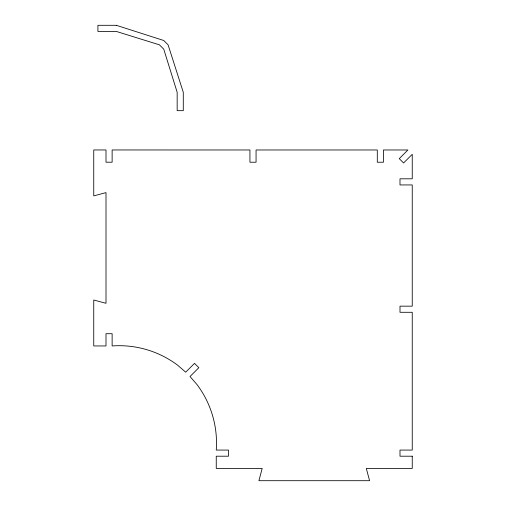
<?xml version="1.0" encoding="UTF-8"?>
<svg xmlns="http://www.w3.org/2000/svg" width="506" height="506" viewBox="0 0 506 506"><rect width="100%" height="100%" fill="white"/><g stroke="black" fill="none" stroke-linecap="round" stroke-linejoin="round"><path stroke-width="0.76" d="M412.245 456.203L412.245 468.448L366.306 468.448L369.589 480.7L258.901 480.7L262.184 468.448L216.252 468.448L216.252 456.203L228.497 456.203L228.497 450.074L216.252 450.074A97.304 97.304 0 0 0 197.112 384.705L190.016 376.515L198.833 367.698L194.506 363.365L185.689 372.182L177.498 365.092A97.304 97.304 0 0 0 112.13 345.952L112.13 333.701L106.001 333.701L106.001 345.952L93.749 345.952L93.749 300.014L106.001 303.296L106.001 192.609L93.749 195.892L93.749 149.959L106.001 149.959L106.001 162.205L112.13 162.205L112.13 149.959L249.939 149.978L249.939 162.23L256.061 162.23L256.061 149.978L377.293 149.978L377.293 162.23L383.415 162.23L383.415 149.978L407.912 149.978L399.253 158.644L403.586 162.97L412.245 154.311L412.245 178.808L399.993 178.808L399.993 184.937L412.245 184.937L412.245 306.162L399.999 306.162L399.999 312.291L412.245 312.291L412.245 450.074L399.993 450.074L399.993 456.203L412.245 456.203M116.291 25.3L97.917 25.3L97.917 31.423L116.291 31.423L159.422 44.832L163.754 49.164L177.163 92.294L177.163 110.669L183.286 110.669L183.286 92.294L168.087 44.832L163.754 40.499L116.291 25.3"/></g></svg>
